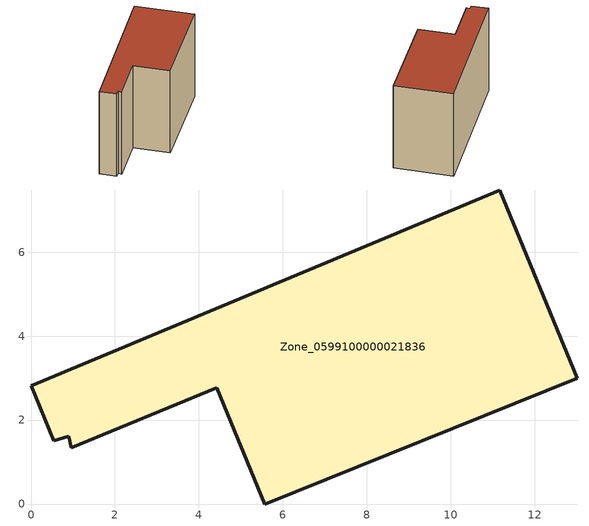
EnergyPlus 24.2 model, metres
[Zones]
Zone_0599100000021836
 floor ground (C_G): 4.43,2.77 0.96,1.34 0.9,1.61 0.54,1.51 0,2.81 11.17,7.48 13.02,2.99 5.57,0 z0
 wall outside (C_F): 5.57,0 13.02,2.99 11.17,7.48 0,2.81 0.54,1.51 0.9,1.61 0.96,1.34 4.43,2.77 5.57,0 z0:7.76
 roof outside (C_R): 0.96,1.34 4.43,2.77 5.57,0 13.02,2.99 11.17,7.48 0,2.81 0.54,1.51 0.9,1.61 z7.76
[BUILDING]
Pand.0599100000021836: North Axis=0; Terrain=City; Loads Convergence Tolerance Value=0.04; Temperature Convergence Tolerance Value=0.4; Solar Distribution=FullExterior; Maximum Number of Warmup Days=25; Minimum Number of Warmup Days=1
[Site:Location]
Rotterdam.The.Hague.AP_ZH_NLD Design_Conditions: Latitude=51.96; Longitude=4.45; Time Zone=1; Elevation=-4.5
[SITE:GROUNDTEMPERATURE:BUILDINGSURFACE]
18, 18, 18, 18, 18, 18, 18, 18, 18, 18, 18, 18
[MATERIAL] Thermal Absorptance=0.9; Solar Absorptance=0.7; Visible Absorptance=0.7
Name | Roughness | Thickness | Conductivity | Density | Specific Heat
G.TI.1946 | MediumSmooth | 0.15 | 1 | 540 | 1210
F.TI.1946 | Rough | 0.3 | 0.857143 | 1920 | 840
R.TI.1946 | MediumRough | 0.2 | 0.1 | 1500 | 1000
[CONSTRUCTION]
C_G: G.TI.1946
C_F: F.TI.1946
C_R: R.TI.1946
[ZONE]
Zone_0599100000021836: Type=1; Multiplier=1; Ceiling Height=Autocalculate; Volume=Autocalculate; Floor Area=autocalculate; Part of Total Floor Area=Yes
[ZONEINFILTRATION:DESIGNFLOWRATE]
Infil_Zone_0599100000021836: Zone or ZoneList or Space or SpaceList=Zone_0599100000021836; Schedule=AlwaysOn; Design Flow Rate Calculation Method=Flow/Area; Flow Rate per Floor Area=0.003; Constant Term Coefficient=1; Temperature Term Coefficient=0; Velocity Term Coefficient=0; Velocity Squared Term Coefficient=0
[HVACTEMPLATE:ZONE:IDEALLOADSAIRSYSTEM]
Zone_0599100000021836: Maximum Heating Supply Air Temperature=50; Minimum Cooling Supply Air Temperature=13; Maximum Heating Supply Air Humidity Ratio=0.0156; Minimum Cooling Supply Air Humidity Ratio=0.0077; Heating Limit=NoLimit; Cooling Limit=NoLimit; Dehumidification Control Type=ConstantSensibleHeatRatio; Cooling Sensible Heat Ratio=0.7; Dehumidification Setpoint=60; Humidification Control Type=None; Humidification Setpoint=30; Outdoor Air Method=None; Outdoor Air Flow Rate per Person=0.00944; Outdoor Air Flow Rate per Zone Floor Area=0; Outdoor Air Flow Rate per Zone=0; Demand Controlled Ventilation Type=None; Outdoor Air Economizer Type=NoEconomizer; Heat Recovery Type=None; Sensible Heat Recovery Effectiveness=0.7; Latent Heat Recovery Effectiveness=0.65
[ZONECONTROL:THERMOSTAT]
ThermostatControl_Zone_0599100000021836: Zone or ZoneList=Zone_0599100000021836; Control Type Schedule=DualSetpointControlType; Control 1=Thermostat_Zone_0599100000021836; Temperature Difference Between Cutout And Setpoint=0
[THERMOSTATSETPOINT:DUALSETPOINT]
Thermostat_Zone_0599100000021836: Heating Setpoint Temperature Schedule=HeatingSetpoint_Zone_0599100000021836; Cooling Setpoint Temperature Schedule=CoolingSetpoint_Zone_0599100000021836
[SCHEDULE:COMPACT]
HeatingSetpoint_Zone_0599100000021836: Through: 12/31, For: AllDays, Until: 24:00, 21
CoolingSetpoint_Zone_0599100000021836: Through: 12/31, For: AllDays, Until: 24:00, 24
DualSetpointControlType: Through: 12/31, For: AllDays, Until: 24:00, 4
AlwaysOn: Through: 12/31, For: AllDays, Until: 24:00, 1
